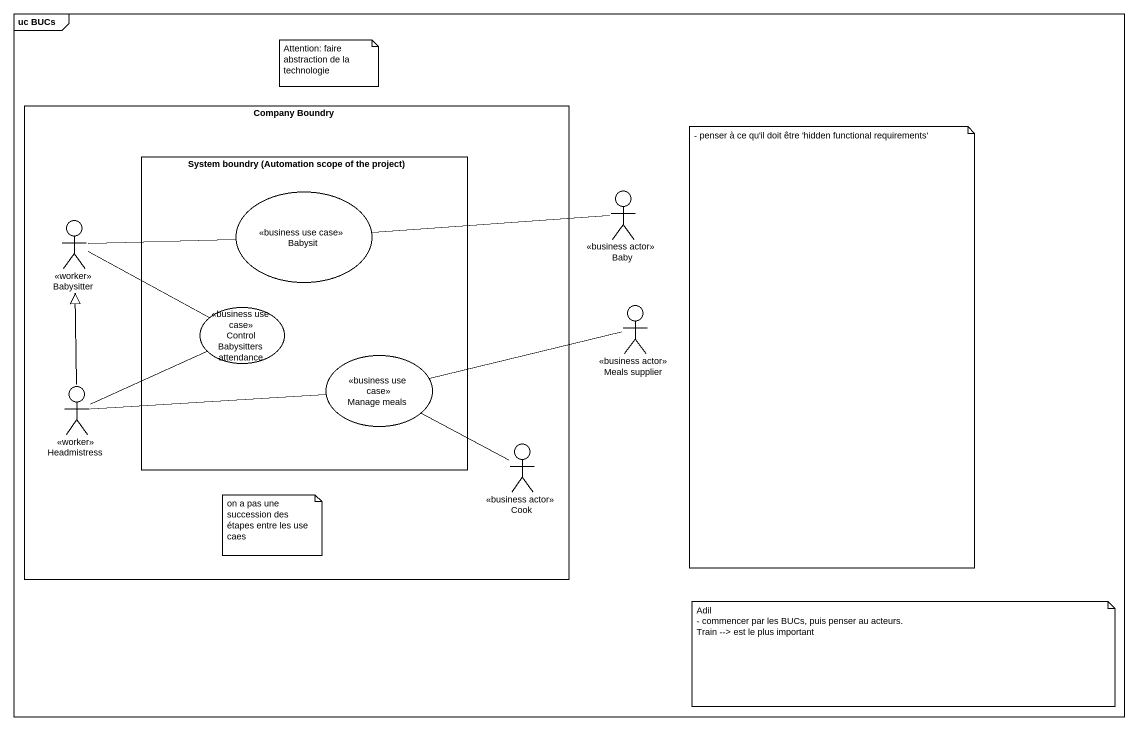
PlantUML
@startuml
mainframe uc BUCs
rectangle "Company Boundry" as Company_Boundry {
  rectangle "System boundry (Automation scope of the project)" as System_boundry_Automation {
    usecase Babysit <<business use case>>
    usecase "Control Babysitters attendance" as Control_Babysitters <<business use case>>
    usecase "Manage meals" as Manage_meals <<business use case>>
  }
  actor Babysitter <<worker>>
  actor Headmistress <<worker>>
  actor Cook <<business actor>>
}
actor Baby <<business actor>>
actor "Meals supplier" as Meals_supplier <<business actor>>
Baby -left- Babysit
Babysitter -right- Babysit
Babysitter -right- Control_Babysitters
Meals_supplier -left- Manage_meals
Headmistress -up-|> Babysitter
Headmistress -right- Control_Babysitters
Headmistress -right- Manage_meals
Cook -up- Manage_meals
note as N1
  Attention: faire abstraction de la technologie
end note
note as N2
  - penser à ce qu'il doit être 'hidden functional requirements'
end note
note as N3
  on a pas une succession des étapes entre les use caes
end note
note as N4
  Adil
  - commencer par les BUCs, puis penser au acteurs.
  Train --> est le plus important
end note
@enduml
